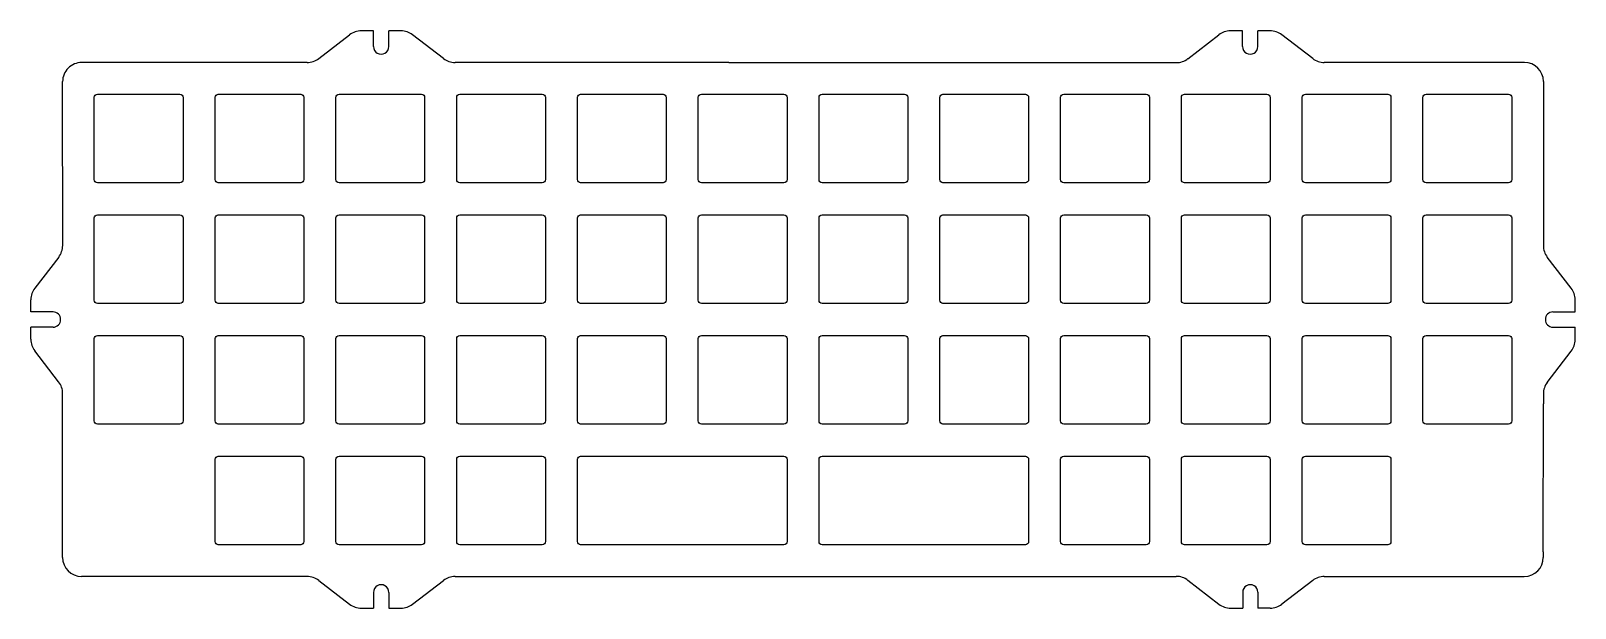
# Model space of a CAD drawing. Header units: millimetres. Extents: x -312 to -68, y 0 to 91.
import ezdxf

# ---------------------------------------------------------------- set-up
doc = ezdxf.new("R2010")
doc.units = ezdxf.units.MM
doc.layers.get('0').update_dxf_attribs({"linetype": 'CONTINUOUS'})

msp = doc.modelspace()

# ---------------------------------------------------------------- linework, layer by layer
for p, q in [((-257.91, 90.72), (-259.84, 90.72)), ((-257.91, 88.22), (-257.91, 90.72)), ((-253.58, 90.72), (-255.51, 90.72)), ((-255.51, 88.22), (-255.51, 90.72)), ((-120.83, 90.72), (-122.75, 90.71)), ((-120.83, 88.22), (-120.83, 90.72)), ((-116.5, 90.71), (-118.43, 90.72)), ((-118.43, 88.22), (-118.43, 90.72)), ((-266.55, 86.34), (-261.67, 90.09)), ((-246.87, 86.34), (-251.75, 90.09)), ((-129.46, 86.32), (-124.58, 90.08)), ((-109.78, 86.33), (-114.67, 90.09)), ((-272.86, 85.71), (-303.94, 85.71)), ((-268.38, 85.71), (-272.86, 85.71)), ((-201.86, 85.71), (-245.04, 85.71)), ((-201.86, 85.71), (-178.53, 85.71)), ((-178.53, 85.71), (-131.31, 85.7)), ((-76.39, 85.71), (-107.95, 85.71)), ((-306.94, 81.81), (-306.94, 82.71)), ((-306.93, 56.82), (-306.94, 81.81)), ((-73.39, 82.72), (-73.4, 56.81)), ((-307.56, 54.99), (-311.32, 50.1)), ((-69.02, 50.1), (-72.78, 54.98)), ((-311.94, 46.33), (-311.94, 48.27)), ((-308.45, 46.33), (-311.94, 46.33)), ((-71.89, 46.33), (-68.4, 46.33)), ((-68.4, 46.33), (-68.4, 48.27)), ((-308.45, 43.93), (-311.94, 43.93)), ((-311.94, 42.01), (-311.94, 43.93)), ((-71.89, 43.93), (-68.39, 43.93)), ((-68.4, 41.96), (-68.39, 43.93)), ((-307.57, 35.3), (-311.32, 40.18)), ((-72.79, 35.21), (-69.02, 40.13)), ((-306.94, 31.81), (-306.94, 33.47)), ((-306.94, 7.57), (-306.94, 31.81)), ((-73.41, 8.45), (-73.4, 31.82)), ((-73.4, 33.39), (-73.4, 31.82)), ((-73.41, 8.45), (-73.41, 7.57)), ((-268.38, 4.56), (-303.94, 4.57)), ((-266.55, 3.94), (-261.67, 0.19)), ((-251.75, 0.19), (-246.87, 3.94)), ((-245.04, 4.56), (-201.86, 4.56)), ((-201.86, 4.56), (-178.53, 4.57)), ((-178.53, 4.57), (-131.3, 4.58)), ((-129.46, 3.96), (-124.56, 0.19)), ((-109.78, 3.95), (-114.66, 0.19)), ((-107.95, 4.57), (-76.41, 4.57)), ((-257.91, 2.06), (-257.91, -0.44)), ((-255.51, 2.06), (-255.51, -0.44)), ((-120.82, 2.07), (-120.82, -0.43)), ((-118.42, 2.07), (-118.42, -0.43)), ((-259.84, -0.44), (-257.91, -0.44)), ((-255.51, -0.44), (-253.58, -0.44)), ((-122.73, -0.43), (-120.82, -0.43)), ((-116.5, -0.43), (-118.42, -0.43))]:
    msp.add_line(p, q)
for points in [[(-301.94, 80.22, -0.414214), (-301.44, 80.72), (-288.44, 80.72, -0.414214), (-287.94, 80.22), (-287.94, 67.22, -0.414214), (-288.44, 66.72), (-301.44, 66.72, -0.414214), (-301.94, 67.22)], [(-268.89, 67.22, -0.414214), (-269.39, 66.72), (-282.39, 66.72, -0.414214), (-282.89, 67.22), (-282.89, 80.22, -0.414214), (-282.39, 80.72), (-269.39, 80.72, -0.414214), (-268.89, 80.22)], [(-263.34, 66.72, -0.414214), (-263.84, 67.22), (-263.84, 80.22, -0.414214), (-263.34, 80.72), (-250.34, 80.72, -0.414214), (-249.84, 80.22), (-249.84, 67.22, -0.414214), (-250.34, 66.72)], [(-231.29, 66.72), (-244.29, 66.72, -0.414214), (-244.79, 67.22), (-244.79, 80.22, -0.414214), (-244.29, 80.72), (-231.29, 80.72, -0.414214), (-230.79, 80.22), (-230.79, 67.22, -0.414214)], [(-225.24, 66.72, -0.414214), (-225.74, 67.22), (-225.74, 80.22, -0.414214), (-225.24, 80.72), (-212.24, 80.72, -0.414214), (-211.74, 80.22), (-211.74, 67.22, -0.414214), (-212.24, 66.72)], [(-206.19, 66.72, -0.414214), (-206.69, 67.22), (-206.69, 80.22, -0.414214), (-206.19, 80.72), (-193.19, 80.72, -0.414214), (-192.69, 80.22), (-192.69, 67.22, -0.414214), (-193.19, 66.72)], [(-187.14, 66.72, -0.414214), (-187.64, 67.22), (-187.64, 80.22, -0.414214), (-187.14, 80.72), (-174.14, 80.72, -0.414214), (-173.64, 80.22), (-173.64, 67.22, -0.414214), (-174.14, 66.72)], [(-155.09, 80.72, -0.414214), (-154.59, 80.22), (-154.59, 67.22, -0.414214), (-155.09, 66.72), (-168.09, 66.72, -0.414214), (-168.59, 67.22), (-168.59, 80.22, -0.414214), (-168.09, 80.72)], [(-135.54, 67.22, -0.414214), (-136.04, 66.72), (-149.04, 66.72, -0.414214), (-149.54, 67.22), (-149.54, 80.22, -0.414214), (-149.04, 80.72), (-136.04, 80.72, -0.414214), (-135.54, 80.22)], [(-116.49, 67.22, -0.414214), (-116.99, 66.72), (-129.99, 66.72, -0.414214), (-130.49, 67.22), (-130.49, 80.22, -0.414214), (-129.99, 80.72), (-116.99, 80.72, -0.414214), (-116.49, 80.22)], [(-97.44, 80.22), (-97.44, 67.22, -0.414214), (-97.94, 66.72), (-110.94, 66.72, -0.414214), (-111.44, 67.22), (-111.44, 80.22, -0.414214), (-110.94, 80.72), (-97.94, 80.72, -0.414214)], [(-91.89, 66.72, -0.414214), (-92.39, 67.22), (-92.39, 80.22, -0.414214), (-91.89, 80.72), (-78.89, 80.72, -0.414214), (-78.39, 80.22), (-78.39, 67.22, -0.414214), (-78.89, 66.72)], [(-301.94, 61.17, -0.414214), (-301.44, 61.67), (-288.44, 61.67, -0.414214), (-287.94, 61.17), (-287.94, 48.17, -0.414214), (-288.44, 47.67), (-301.44, 47.67, -0.414214), (-301.94, 48.17)], [(-282.39, 61.67), (-269.39, 61.67, -0.414214), (-268.89, 61.17), (-268.89, 48.17, -0.414214), (-269.39, 47.67), (-282.39, 47.67, -0.414214), (-282.89, 48.17), (-282.89, 61.17, -0.414214)], [(-250.34, 61.67, -0.414214), (-249.84, 61.17), (-249.84, 48.17, -0.414214), (-250.34, 47.67), (-263.34, 47.67, -0.414214), (-263.84, 48.17), (-263.84, 61.17, -0.414214), (-263.34, 61.67)], [(-231.29, 61.67, -0.414214), (-230.79, 61.17), (-230.79, 48.17, -0.414214), (-231.29, 47.67), (-244.29, 47.67, -0.414214), (-244.79, 48.17), (-244.79, 61.17, -0.414214), (-244.29, 61.67)], [(-211.74, 48.17, -0.414214), (-212.24, 47.67), (-225.24, 47.67, -0.414214), (-225.74, 48.17), (-225.74, 61.17, -0.414214), (-225.24, 61.67), (-212.24, 61.67, -0.414214), (-211.74, 61.17)], [(-192.69, 48.17, -0.414214), (-193.19, 47.67), (-206.19, 47.67, -0.414214), (-206.69, 48.17), (-206.69, 61.17, -0.414214), (-206.19, 61.67), (-193.19, 61.67, -0.414214), (-192.69, 61.17)], [(-173.64, 61.17), (-173.64, 48.17, -0.414214), (-174.14, 47.67), (-187.14, 47.67, -0.414214), (-187.64, 48.17), (-187.64, 61.17, -0.414214), (-187.14, 61.67), (-174.14, 61.67, -0.414214)], [(-154.59, 48.17, -0.414214), (-155.09, 47.67), (-168.09, 47.67, -0.414214), (-168.59, 48.17), (-168.59, 61.17, -0.414214), (-168.09, 61.67), (-155.09, 61.67, -0.414214), (-154.59, 61.17)], [(-149.54, 61.17, -0.414214), (-149.04, 61.67), (-136.04, 61.67, -0.414214), (-135.54, 61.17), (-135.54, 48.17, -0.414214), (-136.04, 47.67), (-149.04, 47.67, -0.414214), (-149.54, 48.17)], [(-129.99, 61.67), (-116.99, 61.67, -0.414214), (-116.49, 61.17), (-116.49, 48.17, -0.414214), (-116.99, 47.67), (-129.99, 47.67, -0.414214), (-130.49, 48.17), (-130.49, 61.17, -0.414214)], [(-97.94, 61.67, -0.414214), (-97.44, 61.17), (-97.44, 48.17, -0.414214), (-97.94, 47.67), (-110.94, 47.67, -0.414214), (-111.44, 48.17), (-111.44, 61.17, -0.414214), (-110.94, 61.67)], [(-78.89, 61.67, -0.414214), (-78.39, 61.17), (-78.39, 48.17, -0.414214), (-78.89, 47.67), (-91.89, 47.67, -0.414214), (-92.39, 48.17), (-92.39, 61.17, -0.414214), (-91.89, 61.67)], [(-287.94, 29.12, -0.414214), (-288.44, 28.62), (-301.44, 28.62, -0.414214), (-301.94, 29.12), (-301.94, 42.12, -0.414214), (-301.44, 42.62), (-288.44, 42.62, -0.414214), (-287.94, 42.12)], [(-268.89, 29.12, -0.414214), (-269.39, 28.62), (-282.39, 28.62, -0.414214), (-282.89, 29.12), (-282.89, 42.12, -0.414214), (-282.39, 42.62), (-269.39, 42.62, -0.414214), (-268.89, 42.12)], [(-249.84, 42.12), (-249.84, 29.12, -0.414214), (-250.34, 28.62), (-263.34, 28.62, -0.414214), (-263.84, 29.12), (-263.84, 42.12, -0.414214), (-263.34, 42.62), (-250.34, 42.62, -0.414214)], [(-230.79, 29.12, -0.414214), (-231.29, 28.62), (-244.29, 28.62, -0.414214), (-244.79, 29.12), (-244.79, 42.12, -0.414214), (-244.29, 42.62), (-231.29, 42.62, -0.414214), (-230.79, 42.12)], [(-225.74, 42.12, -0.414214), (-225.24, 42.62), (-212.24, 42.62, -0.414214), (-211.74, 42.12), (-211.74, 29.12, -0.414214), (-212.24, 28.62), (-225.24, 28.62, -0.414214), (-225.74, 29.12)], [(-206.19, 42.62), (-193.19, 42.62, -0.414214), (-192.69, 42.12), (-192.69, 29.12, -0.414214), (-193.19, 28.62), (-206.19, 28.62, -0.414214), (-206.69, 29.12), (-206.69, 42.12, -0.414214)], [(-174.14, 42.62, -0.414214), (-173.64, 42.12), (-173.64, 29.12, -0.414214), (-174.14, 28.62), (-187.14, 28.62, -0.414214), (-187.64, 29.12), (-187.64, 42.12, -0.414214), (-187.14, 42.62)], [(-155.09, 42.62, -0.414214), (-154.59, 42.12), (-154.59, 29.12, -0.414214), (-155.09, 28.62), (-168.09, 28.62, -0.414214), (-168.59, 29.12), (-168.59, 42.12, -0.414214), (-168.09, 42.62)], [(-135.54, 29.12, -0.414214), (-136.04, 28.62), (-149.04, 28.62, -0.414214), (-149.54, 29.12), (-149.54, 42.12, -0.414214), (-149.04, 42.62), (-136.04, 42.62, -0.414214), (-135.54, 42.12)], [(-116.49, 29.12, -0.414214), (-116.99, 28.62), (-129.99, 28.62, -0.414214), (-130.49, 29.12), (-130.49, 42.12, -0.414214), (-129.99, 42.62), (-116.99, 42.62, -0.414214), (-116.49, 42.12)], [(-97.44, 42.12), (-97.44, 29.12, -0.414214), (-97.94, 28.62), (-110.94, 28.62, -0.414214), (-111.44, 29.12), (-111.44, 42.12, -0.414214), (-110.94, 42.62), (-97.94, 42.62, -0.414214)], [(-78.39, 29.12, -0.414214), (-78.89, 28.62), (-91.89, 28.62, -0.414214), (-92.39, 29.12), (-92.39, 42.12, -0.414214), (-91.89, 42.62), (-78.89, 42.62, -0.414214), (-78.39, 42.12)], [(-282.89, 23.07, -0.414214), (-282.39, 23.57), (-269.39, 23.57, -0.414214), (-268.89, 23.07), (-268.89, 10.07, -0.414214), (-269.39, 9.57), (-282.39, 9.57, -0.414214), (-282.89, 10.07)], [(-263.34, 23.57), (-250.34, 23.57, -0.414214), (-249.84, 23.07), (-249.84, 10.07, -0.414214), (-250.34, 9.57), (-263.34, 9.57, -0.414214), (-263.84, 10.07), (-263.84, 23.07, -0.414214)], [(-231.29, 23.57, -0.414214), (-230.79, 23.07), (-230.79, 10.07, -0.414214), (-231.29, 9.57), (-244.29, 9.57, -0.414214), (-244.79, 10.07), (-244.79, 23.07, -0.414214), (-244.29, 23.57), (-240.79, 23.57), (-234.79, 23.57)], [(-196.69, 23.57), (-194.28, 23.57), (-193.19, 23.57, -0.414214), (-192.69, 23.07), (-192.69, 10.07, -0.414214), (-193.19, 9.57), (-193.78, 9.57), (-224.66, 9.57), (-225.24, 9.57, -0.414214), (-225.74, 10.07), (-225.74, 23.07, -0.414214), (-225.24, 23.57), (-224.16, 23.57), (-218.16, 23.57), (-215.72, 23.57), (-212.24, 23.57), (-206.19, 23.57), (-202.72, 23.57), (-202.69, 23.57), (-200.28, 23.57)], [(-187.64, 10.07), (-187.64, 23.07, -0.414214), (-187.14, 23.57), (-186.06, 23.57), (-183.64, 23.57), (-180.06, 23.57), (-177.64, 23.57), (-177.62, 23.57), (-174.14, 23.57), (-168.09, 23.57), (-164.62, 23.57), (-162.18, 23.57), (-156.18, 23.57), (-155.09, 23.57, -0.414214), (-154.59, 23.07), (-154.59, 10.07, -0.414214), (-155.09, 9.57), (-155.68, 9.57), (-186.56, 9.57), (-187.14, 9.57, -0.414214)], [(-145.54, 23.57), (-139.54, 23.57), (-136.04, 23.57, -0.414214), (-135.54, 23.07), (-135.54, 10.07, -0.414214), (-136.04, 9.57), (-149.04, 9.57, -0.414214), (-149.54, 10.07), (-149.54, 23.07, -0.414214), (-149.04, 23.57)], [(-129.99, 9.57, -0.414214), (-130.49, 10.07), (-130.49, 23.07, -0.414214), (-129.99, 23.57), (-116.99, 23.57, -0.414214), (-116.49, 23.07), (-116.49, 10.07, -0.414214), (-116.99, 9.57)], [(-110.94, 23.57), (-97.94, 23.57, -0.414214), (-97.44, 23.07), (-97.44, 10.07, -0.414214), (-97.94, 9.57), (-110.94, 9.57, -0.414214), (-111.44, 10.07), (-111.44, 23.07, -0.414214)]]:
    msp.add_lwpolyline(points, format="xyb", close=True)
for centre, radius, start, end in [((-259.84, 87.72), 3, 90, 127.5686), ((-253.58, 87.72), 3, 52.4314, 90), ((-122.75, 87.72), 2.99, 90.1571, 127.8126), ((-116.5, 87.72), 3, 52.3759, 90.0142), ((-256.71, 88.22), 1.2, -180, 0.0001), ((-119.63, 88.22), 1.2, -180.0001, 0), ((-303.94, 82.71), 3, 90.001, 180.0194), ((-268.38, 88.72), 3, 270.0022, 307.5714), ((-245.04, 88.72), 3, 232.4314, 269.9997), ((-131.3, 88.74), 3.04, 269.9864, 307.4157), ((-107.96, 88.71), 2.99, 232.4677, 270.1271), ((-76.39, 82.72), 3, 0.0005, 89.9999), ((-309.93, 56.82), 3, 322.4314, 359.9972), ((-70.4, 56.81), 3, 179.9884, 217.5726), ((-308.94, 48.27), 3, 142.4314, 180), ((-71.4, 48.27), 3, 0.0037, 37.5723), ((-308.45, 45.13), 1.2, -89.999, 90), ((-71.89, 45.13), 1.2, 90.0001, 269.9991), ((-308.94, 42.01), 3, 180, 217.5686), ((-71.4, 41.96), 3, -37.5361, 0.0325), ((-309.94, 33.47), 3, -0.0001, 37.5687), ((-70.4, 33.39), 3, 142.5345, 179.9894), ((-303.94, 7.57), 3, 179.9999, 269.9989), ((-76.41, 7.57), 3, -89.9908, 0.008), ((-268.38, 1.56), 3, 52.4313, 89.9999), ((-256.71, 2.06), 1.2, 0.0003, 180.0004), ((-245.04, 1.56), 3, 89.9997, 127.5685), ((-131.3, 1.54), 3.04, 52.5847, 90.0141), ((-119.62, 2.07), 1.2, 0.0004, 180.0006), ((-107.96, 1.57), 2.99, 89.8734, 127.5328), ((-259.84, 2.56), 3, 232.4313, 270.0002), ((-253.58, 2.56), 3, 269.9999, 307.5685), ((-122.73, 2.57), 3, 232.4217, 270.0006), ((-116.49, 2.56), 3, 269.9863, 307.6246)]:
    msp.add_arc(centre, radius, start, end)

doc.saveas('drawing.dxf')
